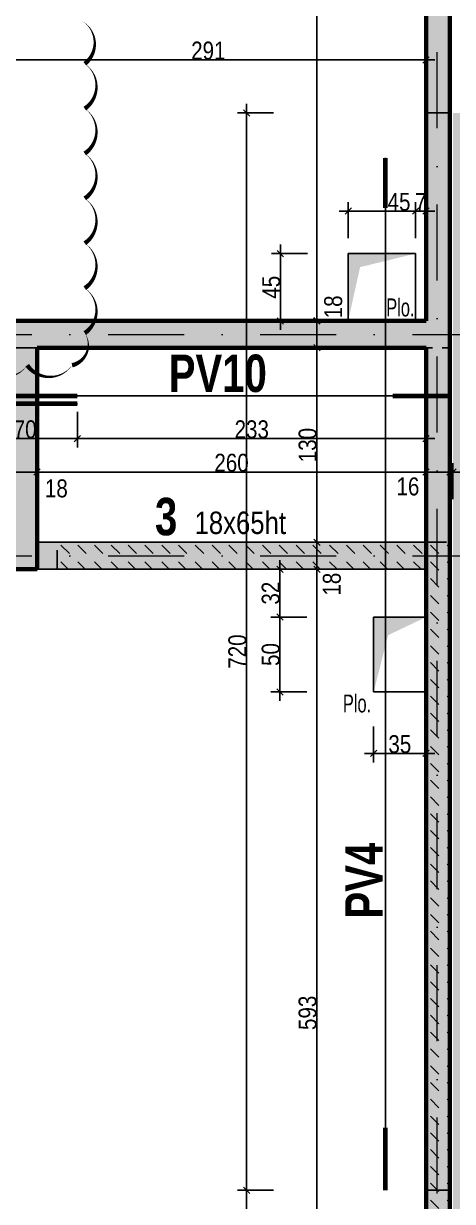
# Model space of a CAD drawing. Header units: millimetres. Extents: x 2049 to 26244, y -43633 to -34245.
# Drawn here: x 5096 to 5383, y -42265 to -41478 of the extents above; entities that cross this region are included whole.
import ezdxf
from ezdxf.enums import TextEntityAlignment as Align

# ---------------------------------------------------------------- set-up
doc = ezdxf.new("R2010")
doc.units = ezdxf.units.MM
doc.linetypes.add('CACHEX2', pattern=[19.049999999999997, 12.7, -6.35])
doc.linetypes.add('TIRETPTX2', pattern=[50.8, 25.4, -12.7, 0, -12.7])
for name, color, linetype in [('01_cote_gen', 4, 'Continuous'), ('01_linteaux', 2, 'Continuous'), ('01_murs_sup', 2, 'CACHEX2'), ('01_poch_BN', 9, 'Continuous'), ('01_poch_murs', 253, 'Continuous'), ('01_poch_poteaux', 250, 'Continuous'), ('01_resv', 32, 'Continuous'), ('01_texte', 230, 'Continuous'), ('AA_COTES', 2, 'Continuous')]:
    doc.layers.add(name, color=color, linetype=linetype)
doc.layers.add('01_murs_coup', color=5, linetype='Continuous', lineweight=60)
doc.layers.add('01_tram_axes', color=2, linetype='TIRETPTX2', lineweight=9)
doc.styles.add('ARIAL NA', font='ARIALN.TTF')
doc.styles.add('impact', font='impact.ttf')
doc.styles.add('STYLE2', font='ARIALN.TTF')
doc.dimstyles.new('JB50res', dxfattribs={"dimscale": 0.1, "dimtxt": 120, "dimasz": 12, "dimexe": 0.1, "dimexo": 0.1, "dimgap": 0.09, "dimtad": 1, "dimdec": 1, "dimdsep": 46, "dimtxsty": 'STYLE2', "dimblk1": 'BOND_G', "dimblk2": 'BOND_D', "dimsah": 1, "dimcen": 1.5, "dimdle": 0.01, "dimse1": 1, "dimse2": 1, "dimclrd": 4, "dimclre": 2, "dimclrt": 6, "dimazin": 2, "dimtfac": 2.333333333333333, "dimtdec": 1, "dimtix": 1, "dimtmove": 2, "dimatfit": 3, "dimldrblk": 'BOND_G', "dimfxl": 1, "dimtolj": 1, "dimtzin": 0, "dimarcsym": 0})
pattern_1 = [(135, (-9275.434901957728, 6358.23128257494), (-11.22532015133644, 8.881784197001252e-16), [7.9375, -7.9375])]

# ---------------------------------------------------------------- blocks, each defined once
blk = doc.blocks.new('BOND_G')
at = {"layer": 'AA_COTES', "color": 0}
for p, q in [((0, -5), (0, 14.99999999999999)), ((5, 0), (-5, 0)), ((1.767766952966312, 1.767766952966312), (-1.767766952966426, -1.767766952966426))]:
    blk.add_line(p, q, dxfattribs=at)
blk = doc.blocks.new('BOND_D')
at = {"layer": 'AA_COTES', "color": 0}
for p, q in [((5, 0), (-5, 0)), ((-1.767766952966312, -1.767766952966312), (1.767766952966426, 1.767766952966426)), ((0, 5), (0, -15))]:
    blk.add_line(p, q, dxfattribs=at)
blk = doc.blocks.new('*D7161')
at = {"layer": '01_cote_gen', "color": 4, "lineweight": -2, "ltscale": 200, "transparency": 16777216}
blk.add_line((5292.09058440302, -42434.41030429074), (5292.09058440302, -41843.81030432758), dxfattribs=at)
at = {"layer": 'Defpoints', "color": 0, "ltscale": 200, "transparency": 16777216}
for p in [(5292.09058440302, -41842.61030432758), (5305.685418968991, -41842.61030432758), (5285.305500810135, -42435.61030429073)]:
    blk.add_point(p, dxfattribs=at)
at = {"layer": '01_cote_gen', "color": 4, "lineweight": -2, "ltscale": 200, "transparency": 16777216, "xscale": 1.2, "yscale": 1.2, "zscale": 1.2}
for name, p, rotation in [('BOND_D', (5292.09058440302, -41842.61030432758), 90), ('BOND_G', (5292.09058440302, -42435.61030429073), 270)]:
    blk.add_blockref(name, p, dxfattribs=dict(at, rotation=rotation))
at = {"layer": '01_cote_gen', "color": 6, "ltscale": 200, "transparency": 16777216, "insert": (5285.954708550366, -42139.11030430916), "char_height": 12, "attachment_point": 5, "rotation": 90, "style": 'STYLE2'}
blk.add_mtext('\\A1;593', dxfattribs=at)
blk = doc.blocks.new('*D7162')
at = {"layer": '01_cote_gen', "color": 4, "lineweight": -2, "ltscale": 200, "transparency": 16777216}
blk.add_line((5292.09058440302, -41841.41030432758), (5292.09058440302, -41825.81030432758), dxfattribs=at)
at = {"layer": 'Defpoints', "color": 0, "ltscale": 200, "transparency": 16777216}
for p in [(5292.09058440302, -41824.61030432758), (5310.09058440302, -41824.61030432758), (5310.09058440302, -41842.61030432758)]:
    blk.add_point(p, dxfattribs=at)
at = {"layer": '01_cote_gen', "color": 4, "lineweight": -2, "ltscale": 200, "transparency": 16777216, "xscale": 1.2, "yscale": 1.2, "zscale": 1.2}
for name, p, rotation in [('BOND_D', (5292.09058440302, -41824.61030432758), 90), ('BOND_G', (5292.09058440302, -41842.61030432758), 270)]:
    blk.add_blockref(name, p, dxfattribs=dict(at, rotation=rotation))
at = {"layer": '01_cote_gen', "color": 6, "ltscale": 200, "transparency": 16777216, "insert": (5302.136920666912, -41852.58658087063), "char_height": 12, "attachment_point": 5, "rotation": 90, "style": 'STYLE2'}
blk.add_mtext('\\A1;18', dxfattribs=at)
blk = doc.blocks.new('*D7163')
at = {"layer": '01_cote_gen', "color": 4, "lineweight": -2, "ltscale": 200, "transparency": 16777216}
blk.add_line((5292.09058440302, -41693.35490431065), (5292.09058440302, -41677.75490431064), dxfattribs=at)
at = {"layer": 'Defpoints', "color": 0, "ltscale": 200, "transparency": 16777216}
for p in [(5292.09058440302, -41676.55490431064), (5322.302369443851, -41676.55490431064), (5322.302369443851, -41694.55490431064)]:
    blk.add_point(p, dxfattribs=at)
at = {"layer": '01_cote_gen', "color": 4, "lineweight": -2, "ltscale": 200, "transparency": 16777216, "xscale": 1.2, "yscale": 1.2, "zscale": 1.2}
for name, p, rotation in [('BOND_D', (5292.09058440302, -41676.55490431064), 90), ('BOND_G', (5292.09058440302, -41694.55490431064), 270)]:
    blk.add_blockref(name, p, dxfattribs=dict(at, rotation=rotation))
at = {"layer": '01_cote_gen', "color": 6, "ltscale": 200, "transparency": 16777216, "insert": (5303.079642006774, -41667.25174220323), "char_height": 12, "attachment_point": 5, "rotation": 90, "style": 'STYLE2'}
blk.add_mtext('\\A1;18', dxfattribs=at)
blk = doc.blocks.new('*D7167')
at = {"layer": '01_cote_gen', "color": 4, "lineweight": -2, "ltscale": 200, "transparency": 16777216}
blk.add_line((5292.101781337571, -41823.41030100224), (5292.101781337571, -41695.8103390683), dxfattribs=at)
at = {"layer": 'Defpoints', "color": 0, "ltscale": 200, "transparency": 16777216}
for p in [(5292.101781337571, -41694.6103390683), (5338.213248116171, -41694.6103390683), (5327.049028280007, -41824.61030100224)]:
    blk.add_point(p, dxfattribs=at)
at = {"layer": '01_cote_gen', "color": 4, "lineweight": -2, "ltscale": 200, "transparency": 16777216, "xscale": 1.2, "yscale": 1.2, "zscale": 1.2}
for name, p, rotation in [('BOND_D', (5292.101781337571, -41694.6103390683), 90), ('BOND_G', (5292.101781337571, -41824.61030100224), 270)]:
    blk.add_blockref(name, p, dxfattribs=dict(at, rotation=rotation))
at = {"layer": '01_cote_gen', "color": 6, "ltscale": 200, "transparency": 16777216, "insert": (5285.965905484917, -41759.61032003527), "char_height": 12, "attachment_point": 5, "rotation": 90, "style": 'STYLE2'}
blk.add_mtext('\\A1;130', dxfattribs=at)
blk = doc.blocks.new('*D7171')
at = {"layer": '01_cote_gen', "color": 4, "lineweight": -2, "ltscale": 200, "transparency": 16777216}
blk.add_line((5088.254288915246, -41777.65757532843), (5103.854288915246, -41777.65757532843), dxfattribs=at)
at = {"layer": 'Defpoints', "color": 0, "ltscale": 200, "transparency": 16777216}
for p in [(5087.054288915246, -41777.65757532843), (5105.054288915246, -41777.65757532843), (5105.054288915246, -41777.65757532843)]:
    blk.add_point(p, dxfattribs=at)
at = {"layer": '01_cote_gen', "color": 4, "lineweight": -2, "ltscale": 200, "transparency": 16777216, "xscale": 1.2, "yscale": 1.2, "zscale": 1.2, "rotation": 180}
blk.add_blockref('BOND_G', (5087.054288915246, -41777.65757532843), dxfattribs=at)
at = {"layer": '01_cote_gen', "color": 4, "lineweight": -2, "ltscale": 200, "transparency": 16777216, "xscale": 1.2, "yscale": 1.2, "zscale": 1.2}
blk.add_blockref('BOND_D', (5105.054288915246, -41777.65757532843), dxfattribs=at)
at = {"layer": '01_cote_gen', "color": 6, "ltscale": 200, "transparency": 16777216, "insert": (5117.972807878396, -41788.64341916839), "char_height": 12, "attachment_point": 5, "style": 'STYLE2'}
blk.add_mtext('\\A1;18', dxfattribs=at)
blk = doc.blocks.new('*D7172')
at = {"layer": '01_cote_gen', "color": 4, "lineweight": -2, "ltscale": 200, "transparency": 16777216}
blk.add_line((5106.254288915246, -41777.65757532843), (5363.854289197082, -41777.65757532843), dxfattribs=at)
at = {"layer": 'Defpoints', "color": 0, "ltscale": 200, "transparency": 16777216}
for p in [(5105.054288915246, -41777.65757532843), (5365.054289197082, -41777.65757532843), (5365.054289197082, -41777.66019417273)]:
    blk.add_point(p, dxfattribs=at)
at = {"layer": '01_cote_gen', "color": 4, "lineweight": -2, "ltscale": 200, "transparency": 16777216, "xscale": 1.2, "yscale": 1.2, "zscale": 1.2, "rotation": 180}
blk.add_blockref('BOND_G', (5105.054288915246, -41777.65757532843), dxfattribs=at)
at = {"layer": '01_cote_gen', "color": 4, "lineweight": -2, "ltscale": 200, "transparency": 16777216, "xscale": 1.2, "yscale": 1.2, "zscale": 1.2}
blk.add_blockref('BOND_D', (5365.054289197082, -41777.65757532843), dxfattribs=at)
at = {"layer": '01_cote_gen', "color": 6, "ltscale": 200, "transparency": 16777216, "insert": (5235.054289056164, -41771.52169947576), "char_height": 12, "attachment_point": 5, "style": 'STYLE2'}
blk.add_mtext('\\A1;260', dxfattribs=at)
blk = doc.blocks.new('*D7173')
at = {"layer": '01_cote_gen', "color": 4, "lineweight": -2, "ltscale": 200, "transparency": 16777216}
blk.add_line((5366.254289197082, -41777.71297532842), (5379.854289197081, -41777.71297532842), dxfattribs=at)
at = {"layer": 'Defpoints', "color": 0, "ltscale": 200, "transparency": 16777216}
for p in [(5381.054289197081, -41777.71297532842), (5365.054289197082, -41788.05228919334), (5381.054289197081, -41788.05228919334)]:
    blk.add_point(p, dxfattribs=at)
at = {"layer": '01_cote_gen', "color": 4, "lineweight": -2, "ltscale": 200, "transparency": 16777216, "xscale": 1.2, "yscale": 1.2, "zscale": 1.2, "rotation": 180}
blk.add_blockref('BOND_G', (5365.054289197082, -41777.71297532842), dxfattribs=at)
at = {"layer": '01_cote_gen', "color": 4, "lineweight": -2, "ltscale": 200, "transparency": 16777216, "xscale": 1.2, "yscale": 1.2, "zscale": 1.2}
blk.add_blockref('BOND_D', (5381.054289197081, -41777.71297532842), dxfattribs=at)
at = {"layer": '01_cote_gen', "color": 6, "ltscale": 200, "transparency": 16777216, "insert": (5352.984293315303, -41787.35195200107), "char_height": 12, "attachment_point": 5, "style": 'STYLE2'}
blk.add_mtext('\\A1;16', dxfattribs=at)
blk = doc.blocks.new('*D7174')
at = {"layer": '01_cote_gen', "color": 4, "lineweight": -2, "ltscale": 200, "transparency": 16777216}
blk.add_line((5384.254288976063, -41777.71297532842), (5397.854288976063, -41777.71297532842), dxfattribs=at)
at = {"layer": 'Defpoints', "color": 0, "ltscale": 200, "transparency": 16777216}
for p in [(5399.054288976063, -41777.71297532842), (5383.054288976063, -41791.01009245895), (5399.054288976063, -41791.01009245895)]:
    blk.add_point(p, dxfattribs=at)
at = {"layer": '01_cote_gen', "color": 4, "lineweight": -2, "ltscale": 200, "transparency": 16777216, "xscale": 1.2, "yscale": 1.2, "zscale": 1.2, "rotation": 180}
blk.add_blockref('BOND_G', (5383.054288976063, -41777.71297532842), dxfattribs=at)
at = {"layer": '01_cote_gen', "color": 4, "lineweight": -2, "ltscale": 200, "transparency": 16777216, "xscale": 1.2, "yscale": 1.2, "zscale": 1.2}
blk.add_blockref('BOND_D', (5399.054288976063, -41777.71297532842), dxfattribs=at)
at = {"layer": '01_cote_gen', "color": 6, "ltscale": 200, "transparency": 16777216, "insert": (5408.729309062149, -41788.00925478211), "char_height": 12, "attachment_point": 5, "style": 'STYLE2'}
blk.add_mtext('\\A1;16', dxfattribs=at)
blk = doc.blocks.new('*D7475')
at = {"layer": '01_cote_gen', "color": 4, "lineweight": -2, "ltscale": 200, "transparency": 16777216}
blk.add_line((5292.063481337571, -41675.4103390683), (5292.063481337571, -41084.81033942357), dxfattribs=at)
at = {"layer": 'Defpoints', "color": 0, "ltscale": 200, "transparency": 16777216}
for p in [(5292.063481337571, -41083.61033942357), (5310.063481337571, -41083.61033942357), (5320.584553738943, -41676.6103390683)]:
    blk.add_point(p, dxfattribs=at)
at = {"layer": '01_cote_gen', "color": 4, "lineweight": -2, "ltscale": 200, "transparency": 16777216, "xscale": 1.2, "yscale": 1.2, "zscale": 1.2}
for name, p, rotation in [('BOND_D', (5292.063481337571, -41083.61033942357), 90), ('BOND_G', (5292.063481337571, -41676.6103390683), 270)]:
    blk.add_blockref(name, p, dxfattribs=dict(at, rotation=rotation))
at = {"layer": '01_cote_gen', "color": 6, "ltscale": 200, "transparency": 16777216, "insert": (5285.927605484917, -41380.11033924593), "char_height": 12, "attachment_point": 5, "rotation": 90, "style": 'STYLE2'}
blk.add_mtext('\\A1;593', dxfattribs=at)
blk = doc.blocks.new('*D7568')
at = {"layer": '01_cote_gen', "color": 4, "lineweight": -2, "ltscale": 200, "transparency": 16777216}
blk.add_line((5075.254289197082, -41502.16250100605), (5363.854289197082, -41502.16250100605), dxfattribs=at)
at = {"layer": 'Defpoints', "color": 0, "ltscale": 200, "transparency": 16777216}
for p in [(5365.054289197082, -41502.16250100605), (5074.054289197082, -41520.16250100605), (5365.054289197082, -41535.01337577369)]:
    blk.add_point(p, dxfattribs=at)
at = {"layer": '01_cote_gen', "color": 4, "lineweight": -2, "ltscale": 200, "transparency": 16777216, "xscale": 1.2, "yscale": 1.2, "zscale": 1.2, "rotation": 180}
blk.add_blockref('BOND_G', (5074.054289197082, -41502.16250100605), dxfattribs=at)
at = {"layer": '01_cote_gen', "color": 4, "lineweight": -2, "ltscale": 200, "transparency": 16777216, "xscale": 1.2, "yscale": 1.2, "zscale": 1.2}
blk.add_blockref('BOND_D', (5365.054289197082, -41502.16250100605), dxfattribs=at)
at = {"layer": '01_cote_gen', "color": 6, "ltscale": 200, "transparency": 16777216, "insert": (5219.554289197082, -41496.02662515339), "char_height": 12, "attachment_point": 5, "style": 'STYLE2'}
blk.add_mtext('\\A1;291', dxfattribs=at)
blk = doc.blocks.new('*D7644')
at = {"layer": '01_resv', "color": 4, "lineweight": -2, "ltscale": 200, "transparency": 16777216}
blk.add_line((5314.250882500452, -41603.22271505535), (5356.850882500453, -41603.22271505535), dxfattribs=at)
at = {"layer": 'Defpoints', "color": 0, "ltscale": 200, "transparency": 16777216}
for p in [(5358.050882500453, -41603.22271505535), (5313.050882500453, -41631.61033906831), (5358.050882500453, -41631.61033906831)]:
    blk.add_point(p, dxfattribs=at)
at = {"layer": '01_resv', "color": 4, "lineweight": -2, "ltscale": 200, "transparency": 16777216, "xscale": 1.2, "yscale": 1.2, "zscale": 1.2, "rotation": 180}
blk.add_blockref('BOND_G', (5313.050882500453, -41603.22271505535), dxfattribs=at)
at = {"layer": '01_resv', "color": 4, "lineweight": -2, "ltscale": 200, "transparency": 16777216, "xscale": 1.2, "yscale": 1.2, "zscale": 1.2}
blk.add_blockref('BOND_D', (5358.050882500453, -41603.22271505535), dxfattribs=at)
at = {"layer": '01_resv', "color": 6, "ltscale": 200, "transparency": 16777216, "insert": (5347.042746878784, -41597.11139581934), "char_height": 12, "attachment_point": 5, "style": 'STYLE2'}
blk.add_mtext('\\A1;45', dxfattribs=at)
blk = doc.blocks.new('*D7645')
at = {"layer": '01_resv', "color": 4, "lineweight": -2, "ltscale": 200, "transparency": 16777216}
blk.add_line((5359.250882500452, -41603.22271505535), (5363.854388500237, -41603.22271505535), dxfattribs=at)
at = {"layer": 'Defpoints', "color": 0, "ltscale": 200, "transparency": 16777216}
for p in [(5365.054388500237, -41603.22271505535), (5365.054388500237, -41613.44676540993), (5358.050882500453, -41621.22271505535)]:
    blk.add_point(p, dxfattribs=at)
at = {"layer": '01_resv', "color": 4, "lineweight": -2, "ltscale": 200, "transparency": 16777216, "xscale": 1.2, "yscale": 1.2, "zscale": 1.2, "rotation": 180}
blk.add_blockref('BOND_G', (5358.050882500453, -41603.22271505535), dxfattribs=at)
at = {"layer": '01_resv', "color": 4, "lineweight": -2, "ltscale": 200, "transparency": 16777216, "xscale": 1.2, "yscale": 1.2, "zscale": 1.2}
blk.add_blockref('BOND_D', (5365.054388500237, -41603.22271505535), dxfattribs=at)
at = {"layer": '01_resv', "color": 6, "ltscale": 200, "transparency": 16777216, "insert": (5361.552635500345, -41597.21371505535), "char_height": 12, "attachment_point": 5, "style": 'STYLE2'}
blk.add_mtext('\\A1;7', dxfattribs=at)
blk = doc.blocks.new('*D7646')
at = {"layer": '01_resv', "color": 4, "lineweight": -2, "ltscale": 200, "transparency": 16777216}
blk.add_line((5267.760444584041, -41675.4103390683), (5267.760444584041, -41632.8103390683), dxfattribs=at)
at = {"layer": 'Defpoints', "color": 0, "ltscale": 200, "transparency": 16777216}
for p in [(5267.760444584041, -41631.61033906831), (5358.050882500453, -41631.61033906831), (5351.089898108417, -41676.6103390683)]:
    blk.add_point(p, dxfattribs=at)
at = {"layer": '01_resv', "color": 4, "lineweight": -2, "ltscale": 200, "transparency": 16777216, "xscale": 1.2, "yscale": 1.2, "zscale": 1.2}
for name, p, rotation in [('BOND_D', (5267.760444584041, -41631.61033906831), 90), ('BOND_G', (5267.760444584041, -41676.6103390683), 270)]:
    blk.add_blockref(name, p, dxfattribs=dict(at, rotation=rotation))
at = {"layer": '01_resv', "color": 6, "ltscale": 200, "transparency": 16777216, "insert": (5261.649125348031, -41654.1103390683), "char_height": 12, "attachment_point": 5, "rotation": 90, "style": 'STYLE2'}
blk.add_mtext('\\A1;45', dxfattribs=at)
blk = doc.blocks.new('*D7679')
at = {"layer": '01_cote_gen', "color": 4, "lineweight": -2, "ltscale": 200, "transparency": 16777216}
blk.add_line((5267.433406985016, -41923.4103120002), (5267.433406985016, -41875.81031200019), dxfattribs=at)
at = {"layer": 'Defpoints', "color": 0, "ltscale": 200, "transparency": 16777216}
for p in [(5267.433406985016, -41874.61031200019), (5347.554289197082, -41874.61031200019), (5344.062461344205, -41924.61031200019)]:
    blk.add_point(p, dxfattribs=at)
at = {"layer": '01_cote_gen', "color": 4, "lineweight": -2, "ltscale": 200, "transparency": 16777216, "xscale": 1.2, "yscale": 1.2, "zscale": 1.2}
for name, p, rotation in [('BOND_D', (5267.433406985016, -41874.61031200019), 90), ('BOND_G', (5267.433406985016, -41924.61031200019), 270)]:
    blk.add_blockref(name, p, dxfattribs=dict(at, rotation=rotation))
at = {"layer": '01_cote_gen', "color": 6, "ltscale": 200, "transparency": 16777216, "insert": (5261.297531132362, -41899.61031200019), "char_height": 12, "attachment_point": 5, "rotation": 90, "style": 'STYLE2'}
blk.add_mtext('\\A1;50', dxfattribs=at)
blk = doc.blocks.new('*D7680')
at = {"layer": '01_cote_gen', "color": 4, "lineweight": -2, "ltscale": 200, "transparency": 16777216}
blk.add_line((5267.433406985016, -41873.4103120002), (5267.433406985016, -41843.81030100224), dxfattribs=at)
at = {"layer": 'Defpoints', "color": 0, "ltscale": 200, "transparency": 16777216}
for p in [(5267.433406985016, -41842.61030100224), (5278.139105770097, -41842.61030100224), (5278.139105770097, -41874.61031200019)]:
    blk.add_point(p, dxfattribs=at)
at = {"layer": '01_cote_gen', "color": 4, "lineweight": -2, "ltscale": 200, "transparency": 16777216, "xscale": 1.2, "yscale": 1.2, "zscale": 1.2}
for name, p, rotation in [('BOND_D', (5267.433406985016, -41842.61030100224), 90), ('BOND_G', (5267.433406985016, -41874.61031200019), 270)]:
    blk.add_blockref(name, p, dxfattribs=dict(at, rotation=rotation))
at = {"layer": '01_cote_gen', "color": 6, "ltscale": 200, "transparency": 16777216, "insert": (5261.297531132362, -41858.61030650121), "char_height": 12, "attachment_point": 5, "rotation": 90, "style": 'STYLE2'}
blk.add_mtext('\\A1;32', dxfattribs=at)
blk = doc.blocks.new('*D7681')
at = {"layer": '01_cote_gen', "color": 4, "lineweight": -2, "ltscale": 200, "transparency": 16777216}
blk.add_line((5363.854388503794, -41965.72645504976), (5331.254289197082, -41965.72645504976), dxfattribs=at)
at = {"layer": 'Defpoints', "color": 0, "ltscale": 200, "transparency": 16777216}
for p in [(5330.054289197082, -41924.61031200019), (5365.054388503794, -41924.61031200019), (5330.054289197082, -41965.72645504976)]:
    blk.add_point(p, dxfattribs=at)
at = {"layer": '01_cote_gen', "color": 4, "lineweight": -2, "ltscale": 200, "transparency": 16777216, "xscale": 1.2, "yscale": 1.2, "zscale": 1.2, "rotation": 180}
blk.add_blockref('BOND_D', (5330.054289197082, -41965.72645504976), dxfattribs=at)
at = {"layer": '01_cote_gen', "color": 4, "lineweight": -2, "ltscale": 200, "transparency": 16777216, "xscale": 1.2, "yscale": 1.2, "zscale": 1.2}
blk.add_blockref('BOND_G', (5365.054388503794, -41965.72645504976), dxfattribs=at)
at = {"layer": '01_cote_gen', "color": 6, "ltscale": 200, "transparency": 16777216, "insert": (5347.554338850437, -41959.5905791971), "char_height": 12, "attachment_point": 5, "style": 'STYLE2'}
blk.add_mtext('\\A1;35', dxfattribs=at)
blk = doc.blocks.new('*D8192')
at = {"layer": '01_cote_gen', "color": 4, "lineweight": -2, "ltscale": 200, "transparency": 16777216}
blk.add_line((5245.150440548867, -42434.41030429074), (5245.150440548867, -42258.84850250544), dxfattribs=at)
at = {"layer": 'Defpoints', "color": 0, "ltscale": 200, "transparency": 16777216}
for p in [(5245.150440548867, -42257.64850250544), (5329.286618573338, -42257.64850250544), (5339.98770039581, -42435.61030429074)]:
    blk.add_point(p, dxfattribs=at)
at = {"layer": '01_cote_gen', "color": 4, "lineweight": -2, "ltscale": 200, "transparency": 16777216, "xscale": 1.2, "yscale": 1.2, "zscale": 1.2}
for name, p, rotation in [('BOND_D', (5245.150440548867, -42257.64850250544), 90), ('BOND_G', (5245.150440548867, -42435.61030429074), 270)]:
    blk.add_blockref(name, p, dxfattribs=dict(at, rotation=rotation))
at = {"layer": '01_cote_gen', "color": 6, "ltscale": 200, "transparency": 16777216, "insert": (5239.014564696213, -42346.6294033981), "char_height": 12, "attachment_point": 5, "rotation": 90, "style": 'STYLE2'}
blk.add_mtext('\\A1;178', dxfattribs=at)
blk = doc.blocks.new('*D8193')
at = {"layer": '01_cote_gen', "color": 4, "lineweight": -2, "ltscale": 200, "transparency": 16777216}
blk.add_line((5245.150440548867, -42256.44850250545), (5245.150440548867, -41538.84850356061), dxfattribs=at)
at = {"layer": 'Defpoints', "color": 0, "ltscale": 200, "transparency": 16777216}
for p in [(5245.150440548867, -41537.64850356062), (5449.557329142506, -41537.64850356062), (5415.557229847353, -42257.64850250544)]:
    blk.add_point(p, dxfattribs=at)
at = {"layer": '01_cote_gen', "color": 4, "lineweight": -2, "ltscale": 200, "transparency": 16777216, "xscale": 1.2, "yscale": 1.2, "zscale": 1.2}
for name, p, rotation in [('BOND_D', (5245.150440548867, -41537.64850356062), 90), ('BOND_G', (5245.150440548867, -42257.64850250544), 270)]:
    blk.add_blockref(name, p, dxfattribs=dict(at, rotation=rotation))
at = {"layer": '01_cote_gen', "color": 6, "ltscale": 200, "transparency": 16777216, "insert": (5239.014564696213, -41897.64850303303), "char_height": 12, "attachment_point": 5, "rotation": 90, "style": 'STYLE2'}
blk.add_mtext('\\A1;720', dxfattribs=at)
blk = doc.blocks.new('*D8200')
at = {"layer": '01_cote_gen', "color": 4, "lineweight": -2, "ltscale": 200, "transparency": 16777216}
blk.add_line((5130.894802649836, -41755.30727544236), (5063.294802649835, -41755.30727544236), dxfattribs=at)
at = {"layer": 'Defpoints', "color": 0, "ltscale": 200, "transparency": 16777216}
for p in [(5062.094802649835, -41745.63266256938), (5132.094802649835, -41745.63266256938), (5062.094802649835, -41755.30727544236)]:
    blk.add_point(p, dxfattribs=at)
at = {"layer": '01_cote_gen', "color": 4, "lineweight": -2, "ltscale": 200, "transparency": 16777216, "xscale": 1.2, "yscale": 1.2, "zscale": 1.2, "rotation": 180}
blk.add_blockref('BOND_D', (5062.094802649835, -41755.30727544236), dxfattribs=at)
at = {"layer": '01_cote_gen', "color": 4, "lineweight": -2, "ltscale": 200, "transparency": 16777216, "xscale": 1.2, "yscale": 1.2, "zscale": 1.2}
blk.add_blockref('BOND_G', (5132.094802649835, -41755.30727544236), dxfattribs=at)
at = {"layer": '01_cote_gen', "color": 6, "ltscale": 200, "transparency": 16777216, "insert": (5097.094802649835, -41749.1713995897), "char_height": 12, "attachment_point": 5, "style": 'STYLE2'}
blk.add_mtext('\\A1;70', dxfattribs=at)
blk = doc.blocks.new('*D8202')
at = {"layer": '01_cote_gen', "color": 4, "lineweight": -2, "ltscale": 200, "transparency": 16777216}
blk.add_line((5363.854289197082, -41755.30727544236), (5133.294802649835, -41755.30727544236), dxfattribs=at)
at = {"layer": 'Defpoints', "color": 0, "ltscale": 200, "transparency": 16777216}
for p in [(5132.094802649835, -41749.30727544236), (5132.094802649835, -41755.30727544236), (5365.054289197082, -41755.30727544236)]:
    blk.add_point(p, dxfattribs=at)
at = {"layer": '01_cote_gen', "color": 4, "lineweight": -2, "ltscale": 200, "transparency": 16777216, "xscale": 1.2, "yscale": 1.2, "zscale": 1.2, "rotation": 180}
blk.add_blockref('BOND_D', (5132.094802649835, -41755.30727544236), dxfattribs=at)
at = {"layer": '01_cote_gen', "color": 4, "lineweight": -2, "ltscale": 200, "transparency": 16777216, "xscale": 1.2, "yscale": 1.2, "zscale": 1.2}
blk.add_blockref('BOND_G', (5365.054289197082, -41755.30727544236), dxfattribs=at)
at = {"layer": '01_cote_gen', "color": 6, "ltscale": 200, "transparency": 16777216, "insert": (5248.574545923459, -41749.1713995897), "char_height": 12, "attachment_point": 5, "style": 'STYLE2'}
blk.add_mtext('\\A1;233', dxfattribs=at)

msp = doc.modelspace()

# ---------------------------------------------------------------- hatches: boundary and pattern name
at = {"layer": '01_murs_sup', "ltscale": 200}
h = msp.add_hatch(dxfattribs=at)
h.set_pattern_fill('DASH', color=256, scale=2.5, angle=135)
h.set_pattern_definition(pattern_1)
h.paths.add_polyline_path([(4193.052837486579, -41225.610838151), (4173.098329675429, -41225.610838151), (4173.098329675429, -41646.61029785006), (4193.098329675429, -41646.61029785006)])
h.paths.add_polyline_path([(5135.054369091775, -41067.61030456375), (4956.054404590544, -41067.61030456375), (4956.054404590544, -41083.61030456375), (5135.054369091775, -41083.61030456375)], flags=17)
h.paths.add_polyline_path([(5381.054388500204, -41067.61030456374), (5235.054369815956, -41067.61030456374), (5235.054369815958, -41083.61030456375), (5365.054388500235, -41083.61030456375), (5365.054388500237, -41676.61193018332), (4709.054424357691, -41676.61193018339), (4709.054424357695, -41694.56154792689), (5381.054388500235, -41694.61193018333)])
h.paths.add_polyline_path([(5016.479131394721, -41824.6590579572), (4567.054414493963, -41824.6590579572), (4567.054414493963, -41842.61030489879), (4785.054433193263, -41842.61030489879), (4785.054433193265, -42435.61030429074), (4682.054422460566, -42435.61030429075), (4682.054422460566, -42451.61030429074), (4962.054422465291, -42451.61030429074), (4962.054422465291, -42435.61030429074), (4803.054433193292, -42435.61030429075), (4803.054433193265, -41842.61030489879), (5016.479131394721, -41842.56155184037)])
h.paths.add_polyline_path([(6295.054364983191, -41676.61193018332), (5979.095330708329, -41676.61193018333), (5979.013256940336, -41083.61030456374), (6075.054377219736, -41083.61030456374), (6075.054377219736, -41067.61030456374), (5815.054403257187, -41067.61030456374), (5815.054403257187, -41083.61030456374), (5961.095330535925, -41083.61030456374), (5961.095330535925, -41676.61193018333), (5749.095318859854, -41676.61193018333), (5749.095318859854, -41694.61193018333), (6295.054364983191, -41694.61193018332)])
h = msp.add_hatch(dxfattribs=at)
h.set_pattern_fill('DASH', color=256, scale=2.5, angle=135)
h.set_pattern_definition(pattern_1)
h.paths.add_polyline_path([(5381.054388717972, -41824.61030489878), (5118.479131529588, -41824.61030489879), (5118.479131529588, -41842.56155184037), (5365.054388469425, -41842.61030489879), (5365.054388717972, -42435.61030429074), (5262.054422465291, -42435.61030429074), (5262.054422465291, -42451.61030429074), (5381.054388717972, -42451.61030429074)])
at = {"layer": '01_poch_BN', "ltscale": 200}
h = msp.add_hatch(color=256, dxfattribs=at)
h.dxf.hatch_style = 1
h.paths.add_polyline_path([(5087.054288915246, -41824.61030100224), (4997.054275666177, -41824.61030100224), (4997.054275666177, -41833.60939445032), (5087.054288915246, -41833.6093944493)])
h.paths.add_polyline_path([(5087.054288915246, -41833.6093944493), (4997.054275666177, -41833.60939445032), (4997.054275666177, -41842.61030100224), (5087.054288915246, -41842.61030100224)])
h.paths.add_polyline_path([(5365.054289197082, -41824.61030100224), (5105.054288915246, -41824.61030100224), (5105.054288915246, -41833.6093944491), (5365.054289197082, -41833.60939444615)])
h.paths.add_polyline_path([(5365.054289197082, -41833.60939444615), (5105.054288915246, -41833.6093944491), (5105.054288915246, -41842.61030100224), (5365.054289197082, -41842.61030100224)])
h.paths.add_polyline_path([(5659.054288971794, -41833.6093944428), (5399.054288976063, -41833.60939444575), (5399.054288976063, -41842.61030432758), (5659.054288971794, -41842.61030432758)])
h.paths.add_polyline_path([(5659.054288971794, -41824.61030432758), (5399.054288976063, -41824.61030432758), (5399.054288976063, -41833.60939444575), (5659.054288971794, -41833.6093944428)])
at = {"layer": '01_poch_murs', "ltscale": 200}
h = msp.add_hatch(color=256, dxfattribs=at)
h.dxf.hatch_style = 1
h.paths.add_polyline_path([(4803.054333672379, -41083.61030454284), (4856.050005069657, -41083.61030454284), (4856.050005069657, -41067.61030454284), (4756.050005069657, -41067.61030454284), (4756.050005069657, -41083.61030454284), (4785.054333672379, -41083.61030454284), (4785.054333672379, -41461.61133906829), (4803.054333672379, -41461.61133906829)])
h.paths.add_polyline_path([(5135.074541438082, -41067.61030454284), (4956.050005069657, -41067.61030454284), (4956.050005069657, -41083.61030454284), (5135.074541438082, -41083.61030454284)])
h.paths.add_polyline_path([(5381.054289197082, -41067.61030454285), (5235.074541438082, -41067.61030454284), (5235.074541422923, -41083.61030454284), (5235.074541438082, -41083.61030454284), (5365.054289197083, -41083.61030466591), (5365.054289197082, -41537.64850356062), (5381.054289197082, -41537.64850356062)])
h = msp.add_hatch(color=256, dxfattribs=at)
h.dxf.hatch_style = 1
h.paths.add_polyline_path([(5105.054288915246, -41694.6103390683), (5087.054288915246, -41694.6103390683), (5087.054288915246, -41842.61030100224), (5105.054288915246, -41842.61030100224)])
h = msp.add_hatch(color=256, dxfattribs=at)
h.dxf.hatch_style = 1
h.paths.add_polyline_path([(4803.054333672379, -42257.64850250547), (4785.054333672379, -42257.64850250547), (4785.054333672379, -42435.61030429073), (4682.05432293968, -42435.61030429073), (4682.05432293968, -42451.61030429073), (4962.054322944405, -42451.61030429073), (4962.054322944405, -42435.61030429073), (4803.054333672379, -42435.61030429073)])
h.paths.add_polyline_path([(5381.054289197081, -42257.64850250544), (5365.054289197081, -42257.64850250544), (5365.054289197081, -42435.61030429074), (5262.054322944405, -42435.61030429074), (5262.054322944405, -42451.61030429074), (5381.054289197081, -42451.61030429074)])
h.paths.add_polyline_path([(5399.078759549422, -42257.64850250544), (5383.078759549422, -42257.64850250544), (5383.054288976062, -42451.61030429074), (5512.054322944406, -42451.61030429073), (5512.054322944405, -42435.61030429073), (5399.054288976062, -42435.61030429073)])
h.paths.add_polyline_path([(5162.054322944405, -42435.61030429074), (5062.054322944406, -42435.61030429073), (5062.054322944405, -42451.61030429073), (5162.054322944405, -42451.61030429074)])
h.paths.add_polyline_path([(5712.054323145473, -42435.61030429073), (5612.054322944405, -42435.61030429073), (5612.054322944405, -42451.61030429073), (5712.054323145473, -42451.61030429073)])
h.paths.add_polyline_path([(4582.05432293968, -42435.61030429073), (4482.054322944405, -42435.61030429073), (4482.054322944405, -42451.61030429073), (4582.05432293968, -42451.61030429073)])
h.paths.add_polyline_path([(4382.054322944405, -42435.61030429073), (4193.054091208876, -42435.61030429073), (4193.054091208876, -42227.64850250544), (4173.055262503389, -42227.64850250544), (4173.055262503389, -42443.60896415328), (4382.054322944405, -42443.60896415328)])
h.paths.add_polyline_path([(4382.054322944405, -42443.60896415328), (4173.055262503389, -42443.60896415328), (4173.055262503389, -42451.61030429073), (4382.054322944405, -42451.61030429073)])
at = {"layer": '01_poch_poteaux', "ltscale": 200}
h = msp.add_hatch(color=256, dxfattribs=at)
h.dxf.hatch_style = 1
h.paths.add_polyline_path([(5381.054289197082, -41537.64850356062), (5372.582058946079, -41537.64850356062), (5372.583525484264, -41685.60939444606), (5381.054289197082, -41685.60939444596)])
edge = h.paths.add_edge_path()
edge.add_line((5372.582058946079, -41537.64850356062), (5365.054289197082, -41537.64850356062))
edge.add_line((5365.054289197082, -41537.64850356062), (5365.054289197082, -41676.6103390683))
edge.add_line((5365.054289197082, -41676.6103390683), (5143.479748717665, -41676.6103390683))
edge.add_arc((5126.495053762115, -41669.76669077942), 18.31161884255312, 305.0000000497415, 338.05400070748294, ccw=False)
edge.add_arc((5125.221706612709, -41692.54518020403), 14.11346568207717, 29.43463950669178, 33.445227491230014, ccw=False)
edge.add_line((5137.513361892442, -41685.60939444873), (5372.583525484264, -41685.60939444606))
edge.add_line((5372.583525484264, -41685.60939444606), (5372.582058946079, -41537.64850356062))
edge = h.paths.add_edge_path()
edge.add_line((5372.583525484264, -41685.60939444606), (5137.513361892442, -41685.60939444873))
edge.add_arc((5125.221706612663, -41692.54518020404), 14.11346568212404, -8.414039151992483, 29.434639506652616, ccw=False)
edge.add_line((5139.183262128643, -41694.6103390683), (5365.054289197082, -41694.6103390683))
edge.add_line((5365.054289197082, -41694.6103390683), (5365.054289197082, -41726.81023497076))
edge.add_line((5365.054289197082, -41726.81023497076), (5372.584037711405, -41726.81034679304))
edge.add_line((5372.584037711405, -41726.81034679304), (5372.583525484264, -41685.60939444606))
h.paths.add_polyline_path([(5381.054289197082, -41685.60939444596), (5372.583525484264, -41685.60939444606), (5372.584037711392, -41726.81034573261), (5381.054289197082, -41726.81046502315)])
h.paths.add_polyline_path([(5381.054289197082, -41726.81046502315), (5372.584037711392, -41726.81034573261), (5372.585365480975, -41833.60939444606), (5381.054289197081, -41833.60939444596)])
h.paths.add_polyline_path([(5372.584037711405, -41726.81034679304), (5365.054289197082, -41726.81023497076), (5365.054289197082, -41833.60939444615), (5372.585365480975, -41833.60939444606)])
h.paths.add_polyline_path([(5381.054289197081, -41833.60939444596), (5372.585365480975, -41833.60939444606), (5372.590264336806, -42257.64850250544), (5381.054289197081, -42257.64850250544)])
h.paths.add_polyline_path([(5372.585365480975, -41833.60939444606), (5365.054289197082, -41833.60939444615), (5365.054289197081, -42257.64850250544), (5372.590264336806, -42257.64850250544)])
h.paths.add_polyline_path([(5399.054288976063, -41833.60939444575), (5391.073487721285, -41833.60939444585), (5391.078386577116, -42257.64850250544), (5399.054288976062, -42257.64850250544)])
h.paths.add_polyline_path([(5391.073487721285, -41833.60939444585), (5383.054288976063, -41833.60939444594), (5383.054288976062, -42257.64850250544), (5391.078386577116, -42257.64850250544)])
h.paths.add_polyline_path([(5399.054288976063, -41694.61030431064), (5399.054288976063, -41685.60939444576), (5391.071647724573, -41685.60939444586), (5391.073487721285, -41833.60939444585), (5399.054288976063, -41833.60939444575)])
h.paths.add_polyline_path([(5391.071647724573, -41685.60939444586), (5383.054288976063, -41685.60939444594), (5383.054288976063, -41833.60939444594), (5391.073487721285, -41833.60939444585)])
h.paths.add_polyline_path([(5399.054288976063, -41537.64850356062), (5391.070181186389, -41537.64850356062), (5391.071647724573, -41685.60939444586), (5399.054288976063, -41685.60939444576), (5399.054288976063, -41676.61030431064)])
h.paths.add_polyline_path([(5391.070181186389, -41537.64850356062), (5383.054288976063, -41537.64850356062), (5383.054288976063, -41685.60939444594), (5391.071647724573, -41685.60939444586)])
h = msp.add_hatch(color=256, dxfattribs=at)
h.dxf.hatch_style = 1
h.paths.add_polyline_path([(5381.054289197082, -41567.64850356062), (5365.054289197082, -41567.64850356062), (5365.054289197082, -41676.6103390683), (4803.054333672379, -41676.6103390683), (4803.054333674612, -41586.61037613819), (4785.054333674612, -41586.61037613819), (4785.054333672379, -41676.6103390683), (4193.056584455341, -41676.6103390683), (4193.054091208876, -41676.61034595485), (4193.054091208876, -41676.6657390683), (4173.056584455969, -41676.66558071794), (4173.056442360315, -41694.6103390683), (4193.056441922256, -41694.6103390683), (4785.054333672379, -41694.6103390683), (4785.054333672379, -41824.61030100224), (4569.054288915257, -41824.61030100224), (4569.054288915257, -41842.61030100224), (4785.054333672379, -41842.61030100224), (4803.054333672379, -41842.61030100224), (4997.054275666177, -41842.61030100224), (4997.054275666177, -41824.61030100224), (4803.054333672379, -41824.61030100224), (4803.054333672379, -41694.6103390683), (5087.054288915246, -41694.6103390683), (5105.054288915246, -41694.6103390683), (5365.054289197082, -41694.6103390683), (5365.054289197081, -42227.64850250544), (5381.054289197081, -42227.64850250544)])

# ---------------------------------------------------------------- linework, layer by layer
at = {"layer": '01_linteaux', "ltscale": 0.1}
for p, q in [((5105.054288915246, -41824.61030100224), (5365.054289197082, -41824.61030100224)), ((5105.054288915246, -41842.61030100224), (5365.054289197082, -41842.61030100224))]:
    msp.add_line(p, q, dxfattribs=at)
at = {"layer": '01_murs_coup', "ltscale": 0.1}
for p, q in [((5381.054289197081, -42451.61030429074), (5381.054289197082, -41067.61030454285)), ((5365.054289197082, -41676.6103390683), (5365.054289197083, -41083.61030466591)), ((4803.054333672379, -41676.6103390683), (5365.054289197082, -41676.6103390683)), ((5105.054288915246, -41694.6103390683), (5105.054288915246, -41842.61030100224)), ((5105.054288915246, -41694.6103390683), (5365.054289197082, -41694.6103390683)), ((5365.054289197081, -42435.61030429074), (5365.054289197082, -41694.6103390683)), ((5087.054288915246, -41842.61030100224), (5105.054288915246, -41842.61030100224))]:
    msp.add_line(p, q, dxfattribs=at)
at = {"layer": '01_murs_sup'}
for p, q in [((5381.054388500235, -41694.61193018333), (5381.054388500204, -41067.61030456374)), ((5365.054388500235, -41083.61030456375), (5365.054388500237, -41676.61193018332)), ((5365.054388500237, -41676.61193018332), (4709.054424357691, -41676.61193018339)), ((4709.054424357695, -41694.56154792689), (5381.054388500235, -41694.61193018333)), ((5118.479131529588, -41824.61030489879), (5381.054388717974, -41824.61030489878)), ((5118.479131529588, -41842.56155184037), (5118.479131529588, -41824.6590579572)), ((5381.054388717972, -41824.61030489878), (5381.054388717972, -42451.61030429074)), ((5365.054388469425, -41842.61030489879), (5118.479131529588, -41842.56155184037)), ((5365.054388717972, -42435.61030429074), (5365.054388469425, -41842.61030489879))]:
    msp.add_line(p, q, dxfattribs=at)
at = {"layer": '01_poch_poteaux', "ltscale": 200}
for p, q in [((5365.054289197081, -41537.64850356062), (5381.054289197082, -41537.64850356062)), ((5087.054288915246, -41694.6103390683), (5105.054288915246, -41694.6103390683)), ((5381.054289197081, -42257.64850250544), (5365.054289197081, -42257.64850250544))]:
    msp.add_line(p, q, dxfattribs=at)
at = {"layer": '01_resv', "ltscale": 200}
for p, q in [((5313.050882500453, -41676.61033906831), (5313.050882500453, -41631.61033906831)), ((5313.050882500453, -41631.61033906831), (5358.050882500453, -41631.61033906831)), ((5358.050882500453, -41631.61033906831), (5358.050882500453, -41676.61033906831)), ((5358.050882500453, -41676.61033906831), (5313.050882500453, -41676.61033906831)), ((5330.054289197082, -41924.61031200019), (5330.054289197082, -41874.61031200019)), ((5330.054289197082, -41874.61031200019), (5365.054289197082, -41874.61031200019)), ((5365.054289197082, -41874.61031200019), (5365.054289197082, -41924.61031200019)), ((5365.054289197082, -41924.61031200019), (5330.054289197082, -41924.61031200019))]:
    msp.add_line(p, q, dxfattribs=at)
for points in [[(5313.050882500453, -41676.61033906831), (5313.050882500453, -41631.61033906831), (5320.977648217191, -41640.71173601981)], [(5313.050882500453, -41631.61033906831), (5358.050882500453, -41631.61033906831), (5320.977648217191, -41640.71173601981)], [(5330.054289197082, -41924.61031200019), (5330.054289197082, -41874.61031200019), (5339.708698562476, -41886.70575810406)], [(5330.054289197082, -41874.61031200019), (5365.054289197082, -41874.61031200019), (5339.708698562476, -41886.70575810406)]]:
    msp.add_solid(points, dxfattribs=at)
at = {"layer": '01_texte', "ltscale": 200}
for p, q in [((5337.901189757928, -41567.64850356062), (5337.901189757928, -42257.64850250544)), ((4759.575200085064, -41731.96042077745), (5132.09232643101, -41731.96196082591)), ((5062.094802649835, -41726.80590220822), (5380.398640287713, -41726.81046284562))]:
    msp.add_line(p, q, dxfattribs=at)
msp.add_lwpolyline([(5135.434657051082, -41476.330200583, 0, 3, -0.52056705), (5136.998166854668, -41504.76669077942, 0, 3, -0.52056705), (5136.998166854668, -41534.76669077942, 0, 3, -0.52056705), (5136.998166854668, -41564.76669077942, 0, 3, -0.52056705), (5136.998166854668, -41594.76669077942, 0, 3, -0.52056705), (5136.998166854668, -41624.76669077942, 0, 3, -0.52056705), (5136.998166854668, -41654.76669077942, 0, 3, -0.52056705), (5136.998166854668, -41684.76669077942, 0, 3, -0.52056705), (5128.503309129839, -41706.27183305459, 0, 3, -0.52056705), (5098.503309129839, -41706.27183305459, 0, 3, -0.52056705), (5068.503309129839, -41706.27183305459, 0, 3, -0.52056705)], format="xyseb", dxfattribs=at)
at = {"layer": '01_texte', "ltscale": 200, "const_width": 3}
for points in [[(5337.901189757928, -41567.64850356062), (5337.901189757928, -41601.07927835699)], [(5062.094802649835, -41726.81046284562), (5132.094802649835, -41726.80690516382)], [(5380.89967282107, -41726.81046284562), (5342.763263865606, -41726.80992575261)], [(5132.09232643101, -41731.96196082591), (5062.09232643101, -41731.96444432169)], [(5337.901189757928, -42257.64850250544), (5337.901189757928, -42215.84790192322)]]:
    msp.add_lwpolyline(points, dxfattribs=at)
at = {"layer": '01_tram_axes', "color": 253, "ltscale": 2}
for p, q in [((5372.596985796063, -42768.28858288797), (5372.567344134137, -40384.06368840866)), ((2406.628630826192, -41685.60939447975), (7041.341943521197, -41685.60939442711)), ((2406.628630826192, -41833.60939447977), (7041.341943521197, -41833.60939442709))]:
    msp.add_line(p, q, dxfattribs=at)

# ---------------------------------------------------------------- texts
at = {"layer": '01_texte', "style": 'ARIAL NA', "width": 0.8}
for p in [(5347.9338434528, -41677.23291223745), (5318.943190105576, -41941.94306630625)]:
    msp.add_text('Plo.', height=12, dxfattribs=at).set_placement(p, align=Align.BOTTOM_CENTER)
at = {"layer": '01_texte', "style": 'impact'}
for s, p in [('PV10', (5225.880556344792, -41731.63389554362)), ('3', (5191.365139332505, -41827.37739578378))]:
    msp.add_text(s, height=25, dxfattribs=at).set_placement(p, align=Align.BOTTOM_CENTER)
at = {"layer": '01_texte', "style": 'STYLE2'}
msp.add_text('18x65ht', height=15, dxfattribs=at).set_placement((5210.343530570761, -41819.07977770385))
at = {"layer": '01_texte', "style": 'impact'}
msp.add_text('PV4', height=25, rotation=90, dxfattribs=at).set_placement((5343.558030099084, -42050.75124794969), align=Align.BOTTOM_CENTER)

# ---------------------------------------------------------------- dimensions: what is measured, and where the dimension line sits
at = {"layer": '01_cote_gen', "ltscale": 200}
for base, p1, p2, picture, middle in [((5292.063481337571, -41083.61033942357), (5320.584553738943, -41676.6103390683), (5310.063481337571, -41083.61033942357), '*D7475', (5285.927605484917, -41380.11033924593)), ((5245.150440548867, -41537.64850356062), (5415.557229847353, -42257.64850250544), (5449.557329142506, -41537.64850356062), '*D8193', (5239.014564696213, -41897.64850303303)), ((5292.101781337571, -41694.6103390683), (5327.049028280007, -41824.61030100224), (5338.213248116171, -41694.6103390683), '*D7167', (5285.965905484917, -41759.61032003527)), ((5267.433406985016, -41842.61030100224), (5278.139105770097, -41874.61031200019), (5278.139105770097, -41842.61030100224), '*D7680', (5261.297531132362, -41858.61030650121)), ((5292.09058440302, -41842.61030432758), (5285.305500810135, -42435.61030429073), (5305.685418968991, -41842.61030432758), '*D7161', (5285.954708550366, -42139.11030430916)), ((5267.433406985016, -41874.61031200019), (5344.062461344205, -41924.61031200019), (5347.554289197082, -41874.61031200019), '*D7679', (5261.297531132362, -41899.61031200019)), ((5245.150440548867, -42257.64850250544), (5339.98770039581, -42435.61030429074), (5329.286618573338, -42257.64850250544), '*D8192', (5239.014564696213, -42346.6294033981))]:
    dim = msp.add_linear_dim(base=base, p1=p1, p2=p2, angle=90, dimstyle='JB50res', dxfattribs=at)
    dim.commit()
    dim.dimension.update_dxf_attribs({"geometry": picture, "text_midpoint": middle})
for base, p1, p2, picture, middle in [((5365.054289197082, -41502.16250100605), (5074.054289197082, -41520.16250100605), (5365.054289197082, -41535.01337577369), '*D7568', (5219.554289197082, -41496.02662515339)), ((5062.094802649835, -41755.30727544236), (5132.094802649835, -41745.63266256938), (5062.094802649835, -41745.63266256938), '*D8200', (5097.094802649835, -41749.1713995897)), ((5132.094802649835, -41755.30727544236), (5365.054289197082, -41755.30727544236), (5132.094802649835, -41749.30727544236), '*D8202', (5248.574545923459, -41749.1713995897)), ((5365.054289197082, -41777.65757532843), (5105.054288915246, -41777.65757532843), (5365.054289197082, -41777.66019417273), '*D7172', (5235.054289056164, -41771.52169947576)), ((5330.054289197082, -41965.72645504976), (5365.054388503794, -41924.61031200019), (5330.054289197082, -41924.61031200019), '*D7681', (5347.554338850437, -41959.5905791971))]:
    dim = msp.add_linear_dim(base=base, p1=p1, p2=p2, dimstyle='JB50res', dxfattribs=at)
    dim.commit()
    dim.dimension.update_dxf_attribs({"geometry": picture, "text_midpoint": middle})
for base, p1, p2, picture, middle in [((5292.09058440302, -41676.55490431064), (5322.302369443851, -41694.55490431064), (5322.302369443851, -41676.55490431064), '*D7163', (5303.079642006774, -41667.25174220323)), ((5292.09058440302, -41824.61030432758), (5310.09058440302, -41842.61030432758), (5310.09058440302, -41824.61030432758), '*D7162', (5302.136920666912, -41852.58658087063))]:
    dim = msp.add_linear_dim(base=base, p1=p1, p2=p2, angle=90, dimstyle='JB50res', dxfattribs=at)
    dim.commit()
    dim.dimension.update_dxf_attribs({"geometry": picture, "text_midpoint": middle, "dimtype": 160})
for base, p1, p2, picture, middle in [((5105.054288915246, -41777.65757532843), (5087.054288915246, -41777.65757532843), (5105.054288915246, -41777.65757532843), '*D7171', (5117.972807878396, -41788.64341916839)), ((5381.054289197081, -41777.71297532842), (5365.054289197082, -41788.05228919334), (5381.054289197081, -41788.05228919334), '*D7173', (5352.984293315303, -41787.35195200107)), ((5399.054288976063, -41777.71297532842), (5383.054288976063, -41791.01009245895), (5399.054288976063, -41791.01009245895), '*D7174', (5408.729309062149, -41788.00925478211))]:
    dim = msp.add_linear_dim(base=base, p1=p1, p2=p2, dimstyle='JB50res', dxfattribs=at)
    dim.commit()
    dim.dimension.update_dxf_attribs({"geometry": picture, "text_midpoint": middle, "dimtype": 160})
at = {"layer": '01_resv', "ltscale": 200}
dim = msp.add_linear_dim(base=(5358.050882500453, -41603.22271505535), p1=(5313.050882500453, -41631.61033906831), p2=(5358.050882500453, -41631.61033906831), dimstyle='JB50res', dxfattribs=at)
dim.commit()
dim.dimension.update_dxf_attribs({"geometry": '*D7644', "text_midpoint": (5347.042746878784, -41597.11139581934), "dimtype": 160})
dim = msp.add_linear_dim(base=(5365.054388500237, -41603.22271505535), p1=(5358.050882500453, -41621.22271505535), p2=(5365.054388500237, -41613.44676540993), dimstyle='JB50res', dxfattribs=at)
dim.commit()
dim.dimension.update_dxf_attribs({"geometry": '*D7645', "text_midpoint": (5361.552635500345, -41597.21371505535)})
dim = msp.add_linear_dim(base=(5267.760444584041, -41631.61033906831), p1=(5351.089898108417, -41676.6103390683), p2=(5358.050882500453, -41631.61033906831), angle=90, dimstyle='JB50res', dxfattribs=at)
dim.commit()
dim.dimension.update_dxf_attribs({"geometry": '*D7646', "text_midpoint": (5261.649125348031, -41654.1103390683)})

doc.saveas('drawing.dxf')
